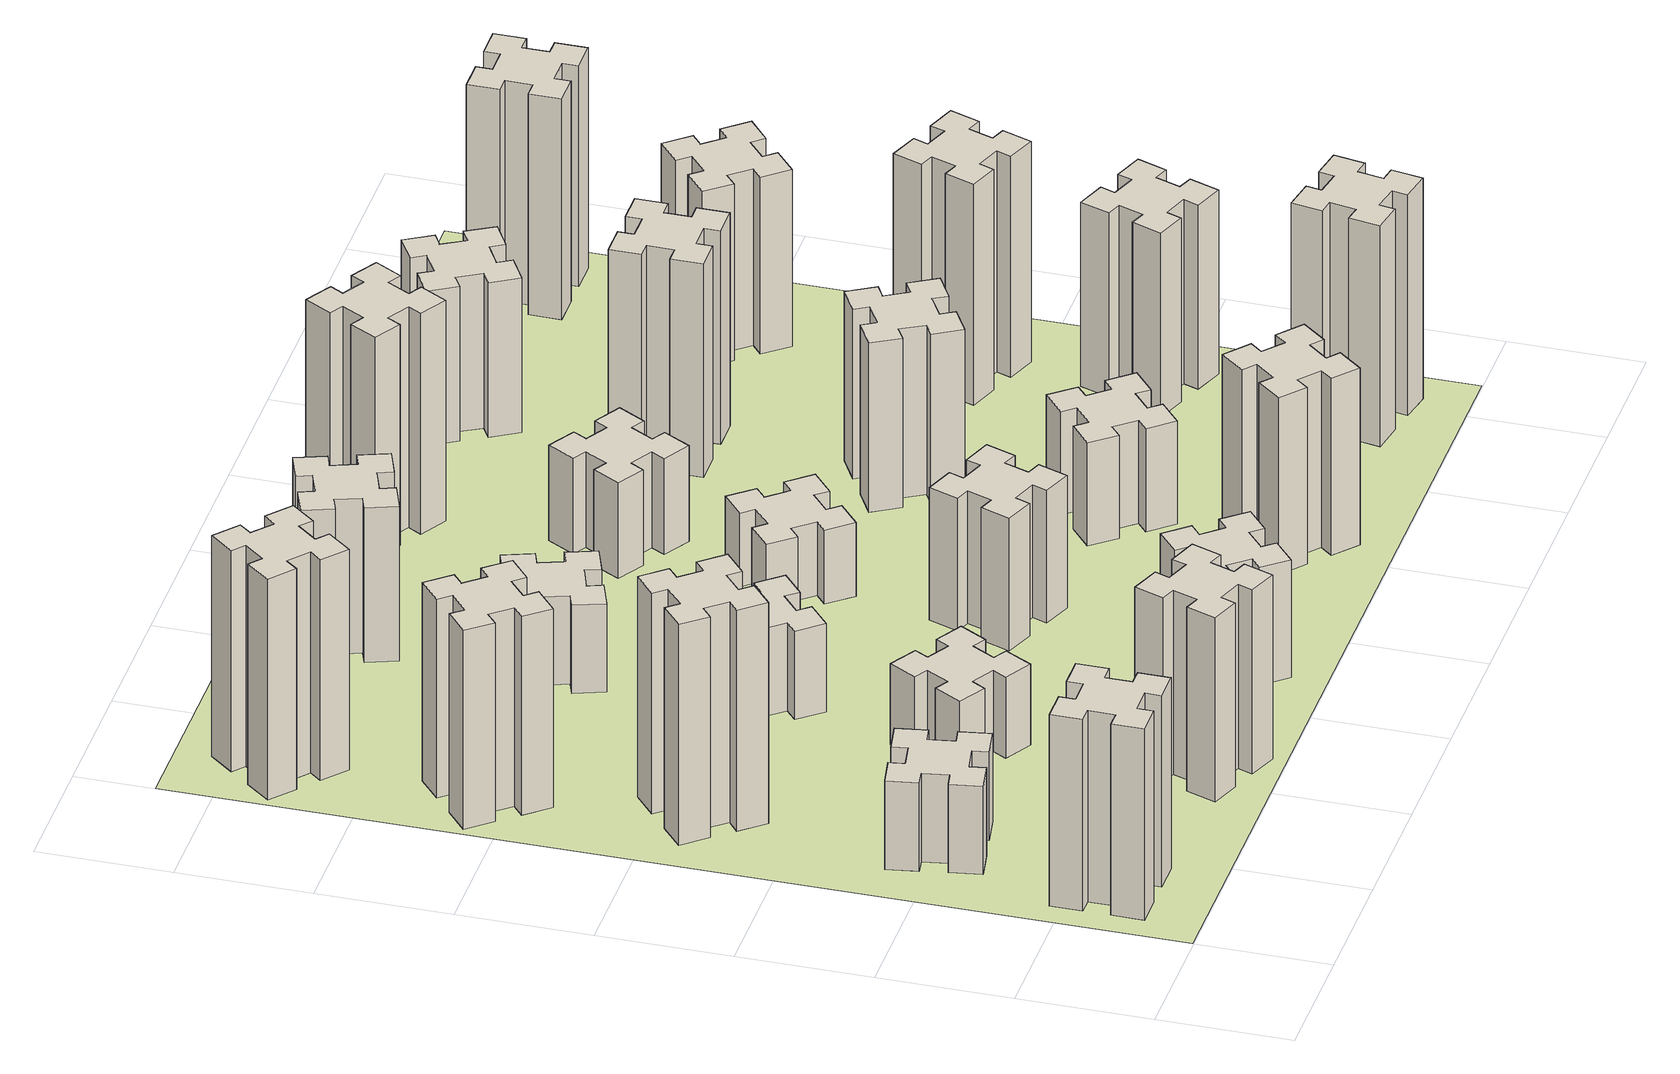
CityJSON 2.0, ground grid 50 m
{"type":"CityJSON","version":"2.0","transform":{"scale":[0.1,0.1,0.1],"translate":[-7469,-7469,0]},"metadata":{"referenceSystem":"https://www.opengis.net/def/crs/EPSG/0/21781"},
"CityObjects":{
"building1":{"type":"Building","attributes":{"class":"1000","function":"1000","usage":"1000","yearOfConstruction":2016,"roofType":"1000","measuredHeight":78,"storeysAboveGround":30,"storeysBelowGround":0},"geometry":[{"type":"Solid","lod":"1","boundaries":[[[[0,1,2,3,4,5,6,7,8,9,10,11,12,13,14,15,16,17,18,19]],[[17,16,20,21]],[[16,15,22,20]],[[15,14,23,22]],[[14,13,24,23]],[[13,12,25,24]],[[12,11,26,25]],[[11,10,27,26]],[[10,9,28,27]],[[9,8,29,28]],[[8,7,30,29]],[[7,6,31,30]],[[6,5,32,31]],[[5,4,33,32]],[[4,3,34,33]],[[3,2,35,34]],[[2,1,36,35]],[[1,0,37,36]],[[0,19,38,37]],[[19,18,39,38]],[[18,17,21,39]],[[24,25,26,27,28,29,30,31,32,33,34,35,36,37,38,39,21,20,22,23]]]]}]},
"building2":{"type":"Building","attributes":{"class":"1000","function":"1000","usage":"1000","yearOfConstruction":2016,"roofType":"1000","measuredHeight":36,"storeysAboveGround":30,"storeysBelowGround":0},"geometry":[{"type":"Solid","lod":"1","boundaries":[[[[40,41,42,43,44,45,46,47,48,49,50,51,52,53,54,55,56,57,58,59]],[[57,56,60,61]],[[56,55,62,60]],[[55,54,63,62]],[[54,53,64,63]],[[53,52,65,64]],[[52,51,66,65]],[[51,50,67,66]],[[50,49,68,67]],[[49,48,69,68]],[[48,47,70,69]],[[47,46,71,70]],[[46,45,72,71]],[[45,44,73,72]],[[44,43,74,73]],[[43,42,75,74]],[[42,41,76,75]],[[41,40,77,76]],[[40,59,78,77]],[[59,58,79,78]],[[58,57,61,79]],[[64,65,66,67,68,69,70,71,72,73,74,75,76,77,78,79,61,60,62,63]]]]}]},
"building3":{"type":"Building","attributes":{"class":"1000","function":"1000","usage":"1000","yearOfConstruction":2016,"roofType":"1000","measuredHeight":90,"storeysAboveGround":30,"storeysBelowGround":0},"geometry":[{"type":"Solid","lod":"1","boundaries":[[[[80,81,82,83,84,85,86,87,88,89,90,91,92,93,94,95,96,97,98,99]],[[97,96,100,101]],[[96,95,102,100]],[[95,94,103,102]],[[94,93,104,103]],[[93,92,105,104]],[[92,91,106,105]],[[91,90,107,106]],[[90,89,108,107]],[[89,88,109,108]],[[88,87,110,109]],[[87,86,111,110]],[[86,85,112,111]],[[85,84,113,112]],[[84,83,114,113]],[[83,82,115,114]],[[82,81,116,115]],[[81,80,117,116]],[[80,99,118,117]],[[99,98,119,118]],[[98,97,101,119]],[[104,105,106,107,108,109,110,111,112,113,114,115,116,117,118,119,101,100,102,103]]]]}]},
"building4":{"type":"Building","attributes":{"class":"1000","function":"1000","usage":"1000","yearOfConstruction":2016,"roofType":"1000","measuredHeight":81,"storeysAboveGround":30,"storeysBelowGround":0},"geometry":[{"type":"Solid","lod":"1","boundaries":[[[[120,121,122,123,124,125,126,127,128,129,130,131,132,133,134,135,136,137,138,139]],[[137,136,140,141]],[[136,135,142,140]],[[135,134,143,142]],[[134,133,144,143]],[[133,132,145,144]],[[132,131,146,145]],[[131,130,147,146]],[[130,129,148,147]],[[129,128,149,148]],[[128,127,150,149]],[[127,126,151,150]],[[126,125,152,151]],[[125,124,153,152]],[[124,123,154,153]],[[123,122,155,154]],[[122,121,156,155]],[[121,120,157,156]],[[120,139,158,157]],[[139,138,159,158]],[[138,137,141,159]],[[144,145,146,147,148,149,150,151,152,153,154,155,156,157,158,159,141,140,142,143]]]]}]},
"building5":{"type":"Building","attributes":{"class":"1000","function":"1000","usage":"1000","yearOfConstruction":2016,"roofType":"1000","measuredHeight":75,"storeysAboveGround":30,"storeysBelowGround":0},"geometry":[{"type":"Solid","lod":"1","boundaries":[[[[160,161,162,163,164,165,166,167,168,169,170,171,172,173,174,175,176,177,178,179]],[[177,176,180,181]],[[176,175,182,180]],[[175,174,183,182]],[[174,173,184,183]],[[173,172,185,184]],[[172,171,186,185]],[[171,170,187,186]],[[170,169,188,187]],[[169,168,189,188]],[[168,167,190,189]],[[167,166,191,190]],[[166,165,192,191]],[[165,164,193,192]],[[164,163,194,193]],[[163,162,195,194]],[[162,161,196,195]],[[161,160,197,196]],[[160,179,198,197]],[[179,178,199,198]],[[178,177,181,199]],[[184,185,186,187,188,189,190,191,192,193,194,195,196,197,198,199,181,180,182,183]]]]}]},
"building6":{"type":"Building","attributes":{"class":"1000","function":"1000","usage":"1000","yearOfConstruction":2016,"roofType":"1000","measuredHeight":90,"storeysAboveGround":30,"storeysBelowGround":0},"geometry":[{"type":"Solid","lod":"1","boundaries":[[[[200,201,202,203,204,205,206,207,208,209,210,211,212,213,214,215,216,217,218,219]],[[217,216,220,221]],[[216,215,222,220]],[[215,214,223,222]],[[214,213,224,223]],[[213,212,225,224]],[[212,211,226,225]],[[211,210,227,226]],[[210,209,228,227]],[[209,208,229,228]],[[208,207,230,229]],[[207,206,231,230]],[[206,205,232,231]],[[205,204,233,232]],[[204,203,234,233]],[[203,202,235,234]],[[202,201,236,235]],[[201,200,237,236]],[[200,219,238,237]],[[219,218,239,238]],[[218,217,221,239]],[[224,225,226,227,228,229,230,231,232,233,234,235,236,237,238,239,221,220,222,223]]]]}]},
"building7":{"type":"Building","attributes":{"class":"1000","function":"1000","usage":"1000","yearOfConstruction":2016,"roofType":"1000","measuredHeight":33,"storeysAboveGround":30,"storeysBelowGround":0},"geometry":[{"type":"Solid","lod":"1","boundaries":[[[[240,241,242,243,244,245,246,247,248,249,250,251,252,253,254,255,256,257,258,259]],[[257,256,260,261]],[[256,255,262,260]],[[255,254,263,262]],[[254,253,264,263]],[[253,252,265,264]],[[252,251,266,265]],[[251,250,267,266]],[[250,249,268,267]],[[249,248,269,268]],[[248,247,270,269]],[[247,246,271,270]],[[246,245,272,271]],[[245,244,273,272]],[[244,243,274,273]],[[243,242,275,274]],[[242,241,276,275]],[[241,240,277,276]],[[240,259,278,277]],[[259,258,279,278]],[[258,257,261,279]],[[264,265,266,267,268,269,270,271,272,273,274,275,276,277,278,279,261,260,262,263]]]]}]},
"building8":{"type":"Building","attributes":{"class":"1000","function":"1000","usage":"1000","yearOfConstruction":2016,"roofType":"1000","measuredHeight":36,"storeysAboveGround":30,"storeysBelowGround":0},"geometry":[{"type":"Solid","lod":"1","boundaries":[[[[280,281,282,283,284,285,286,287,288,289,290,291,292,293,294,295,296,297,298,299]],[[297,296,300,301]],[[296,295,302,300]],[[295,294,303,302]],[[294,293,304,303]],[[293,292,305,304]],[[292,291,306,305]],[[291,290,307,306]],[[290,289,308,307]],[[289,288,309,308]],[[288,287,310,309]],[[287,286,311,310]],[[286,285,312,311]],[[285,284,313,312]],[[284,283,314,313]],[[283,282,315,314]],[[282,281,316,315]],[[281,280,317,316]],[[280,299,318,317]],[[299,298,319,318]],[[298,297,301,319]],[[304,305,306,307,308,309,310,311,312,313,314,315,316,317,318,319,301,300,302,303]]]]}]},
"building9":{"type":"Building","attributes":{"class":"1000","function":"1000","usage":"1000","yearOfConstruction":2016,"roofType":"1000","measuredHeight":48,"storeysAboveGround":30,"storeysBelowGround":0},"geometry":[{"type":"Solid","lod":"1","boundaries":[[[[320,321,322,323,324,325,326,327,328,329,330,331,332,333,334,335,336,337,338,339]],[[337,336,340,341]],[[336,335,342,340]],[[335,334,343,342]],[[334,333,344,343]],[[333,332,345,344]],[[332,331,346,345]],[[331,330,347,346]],[[330,329,348,347]],[[329,328,349,348]],[[328,327,350,349]],[[327,326,351,350]],[[326,325,352,351]],[[325,324,353,352]],[[324,323,354,353]],[[323,322,355,354]],[[322,321,356,355]],[[321,320,357,356]],[[320,339,358,357]],[[339,338,359,358]],[[338,337,341,359]],[[344,345,346,347,348,349,350,351,352,353,354,355,356,357,358,359,341,340,342,343]]]]}]},
"building10":{"type":"Building","attributes":{"class":"1000","function":"1000","usage":"1000","yearOfConstruction":2016,"roofType":"1000","measuredHeight":36,"storeysAboveGround":30,"storeysBelowGround":0},"geometry":[{"type":"Solid","lod":"1","boundaries":[[[[360,361,362,363,364,365,366,367,368,369,370,371,372,373,374,375,376,377,378,379]],[[377,376,380,381]],[[376,375,382,380]],[[375,374,383,382]],[[374,373,384,383]],[[373,372,385,384]],[[372,371,386,385]],[[371,370,387,386]],[[370,369,388,387]],[[369,368,389,388]],[[368,367,390,389]],[[367,366,391,390]],[[366,365,392,391]],[[365,364,393,392]],[[364,363,394,393]],[[363,362,395,394]],[[362,361,396,395]],[[361,360,397,396]],[[360,379,398,397]],[[379,378,399,398]],[[378,377,381,399]],[[384,385,386,387,388,389,390,391,392,393,394,395,396,397,398,399,381,380,382,383]]]]}]},
"building11":{"type":"Building","attributes":{"class":"1000","function":"1000","usage":"1000","yearOfConstruction":2016,"roofType":"1000","measuredHeight":63,"storeysAboveGround":30,"storeysBelowGround":0},"geometry":[{"type":"Solid","lod":"1","boundaries":[[[[400,401,402,403,404,405,406,407,408,409,410,411,412,413,414,415,416,417,418,419]],[[417,416,420,421]],[[416,415,422,420]],[[415,414,423,422]],[[414,413,424,423]],[[413,412,425,424]],[[412,411,426,425]],[[411,410,427,426]],[[410,409,428,427]],[[409,408,429,428]],[[408,407,430,429]],[[407,406,431,430]],[[406,405,432,431]],[[405,404,433,432]],[[404,403,434,433]],[[403,402,435,434]],[[402,401,436,435]],[[401,400,437,436]],[[400,419,438,437]],[[419,418,439,438]],[[418,417,421,439]],[[424,425,426,427,428,429,430,431,432,433,434,435,436,437,438,439,421,420,422,423]]]]}]},
"building12":{"type":"Building","attributes":{"class":"1000","function":"1000","usage":"1000","yearOfConstruction":2016,"roofType":"1000","measuredHeight":54,"storeysAboveGround":30,"storeysBelowGround":0},"geometry":[{"type":"Solid","lod":"1","boundaries":[[[[440,441,442,443,444,445,446,447,448,449,450,451,452,453,454,455,456,457,458,459]],[[457,456,460,461]],[[456,455,462,460]],[[455,454,463,462]],[[454,453,464,463]],[[453,452,465,464]],[[452,451,466,465]],[[451,450,467,466]],[[450,449,468,467]],[[449,448,469,468]],[[448,447,470,469]],[[447,446,471,470]],[[446,445,472,471]],[[445,444,473,472]],[[444,443,474,473]],[[443,442,475,474]],[[442,441,476,475]],[[441,440,477,476]],[[440,459,478,477]],[[459,458,479,478]],[[458,457,461,479]],[[464,465,466,467,468,469,470,471,472,473,474,475,476,477,478,479,461,460,462,463]]]]}]},
"building13":{"type":"Building","attributes":{"class":"1000","function":"1000","usage":"1000","yearOfConstruction":2016,"roofType":"1000","measuredHeight":30,"storeysAboveGround":30,"storeysBelowGround":0},"geometry":[{"type":"Solid","lod":"1","boundaries":[[[[480,481,482,483,484,485,486,487,488,489,490,491,492,493,494,495,496,497,498,499]],[[497,496,500,501]],[[496,495,502,500]],[[495,494,503,502]],[[494,493,504,503]],[[493,492,505,504]],[[492,491,506,505]],[[491,490,507,506]],[[490,489,508,507]],[[489,488,509,508]],[[488,487,510,509]],[[487,486,511,510]],[[486,485,512,511]],[[485,484,513,512]],[[484,483,514,513]],[[483,482,515,514]],[[482,481,516,515]],[[481,480,517,516]],[[480,499,518,517]],[[499,498,519,518]],[[498,497,501,519]],[[504,505,506,507,508,509,510,511,512,513,514,515,516,517,518,519,501,500,502,503]]]]}]},
"building14":{"type":"Building","attributes":{"class":"1000","function":"1000","usage":"1000","yearOfConstruction":2016,"roofType":"1000","measuredHeight":72,"storeysAboveGround":30,"storeysBelowGround":0},"geometry":[{"type":"Solid","lod":"1","boundaries":[[[[520,521,522,523,524,525,526,527,528,529,530,531,532,533,534,535,536,537,538,539]],[[537,536,540,541]],[[536,535,542,540]],[[535,534,543,542]],[[534,533,544,543]],[[533,532,545,544]],[[532,531,546,545]],[[531,530,547,546]],[[530,529,548,547]],[[529,528,549,548]],[[528,527,550,549]],[[527,526,551,550]],[[526,525,552,551]],[[525,524,553,552]],[[524,523,554,553]],[[523,522,555,554]],[[522,521,556,555]],[[521,520,557,556]],[[520,539,558,557]],[[539,538,559,558]],[[538,537,541,559]],[[544,545,546,547,548,549,550,551,552,553,554,555,556,557,558,559,541,540,542,543]]]]}]},
"building15":{"type":"Building","attributes":{"class":"1000","function":"1000","usage":"1000","yearOfConstruction":2016,"roofType":"1000","measuredHeight":39,"storeysAboveGround":30,"storeysBelowGround":0},"geometry":[{"type":"Solid","lod":"1","boundaries":[[[[560,561,562,563,564,565,566,567,568,569,570,571,572,573,574,575,576,577,578,579]],[[577,576,580,581]],[[576,575,582,580]],[[575,574,583,582]],[[574,573,584,583]],[[573,572,585,584]],[[572,571,586,585]],[[571,570,587,586]],[[570,569,588,587]],[[569,568,589,588]],[[568,567,590,589]],[[567,566,591,590]],[[566,565,592,591]],[[565,564,593,592]],[[564,563,594,593]],[[563,562,595,594]],[[562,561,596,595]],[[561,560,597,596]],[[560,579,598,597]],[[579,578,599,598]],[[578,577,581,599]],[[584,585,586,587,588,589,590,591,592,593,594,595,596,597,598,599,581,580,582,583]]]]}]},
"building16":{"type":"Building","attributes":{"class":"1000","function":"1000","usage":"1000","yearOfConstruction":2016,"roofType":"1000","measuredHeight":90,"storeysAboveGround":30,"storeysBelowGround":0},"geometry":[{"type":"Solid","lod":"1","boundaries":[[[[600,601,602,603,604,605,606,607,608,609,610,611,612,613,614,615,616,617,618,619]],[[617,616,620,621]],[[616,615,622,620]],[[615,614,623,622]],[[614,613,624,623]],[[613,612,625,624]],[[612,611,626,625]],[[611,610,627,626]],[[610,609,628,627]],[[609,608,629,628]],[[608,607,630,629]],[[607,606,631,630]],[[606,605,632,631]],[[605,604,633,632]],[[604,603,634,633]],[[603,602,635,634]],[[602,601,636,635]],[[601,600,637,636]],[[600,619,638,637]],[[619,618,639,638]],[[618,617,621,639]],[[624,625,626,627,628,629,630,631,632,633,634,635,636,637,638,639,621,620,622,623]]]]}]},
"building17":{"type":"Building","attributes":{"class":"1000","function":"1000","usage":"1000","yearOfConstruction":2016,"roofType":"1000","measuredHeight":42,"storeysAboveGround":30,"storeysBelowGround":0},"geometry":[{"type":"Solid","lod":"1","boundaries":[[[[640,641,642,643,644,645,646,647,648,649,650,651,652,653,654,655,656,657,658,659]],[[657,656,660,661]],[[656,655,662,660]],[[655,654,663,662]],[[654,653,664,663]],[[653,652,665,664]],[[652,651,666,665]],[[651,650,667,666]],[[650,649,668,667]],[[649,648,669,668]],[[648,647,670,669]],[[647,646,671,670]],[[646,645,672,671]],[[645,644,673,672]],[[644,643,674,673]],[[643,642,675,674]],[[642,641,676,675]],[[641,640,677,676]],[[640,659,678,677]],[[659,658,679,678]],[[658,657,661,679]],[[664,665,666,667,668,669,670,671,672,673,674,675,676,677,678,679,661,660,662,663]]]]}]},
"building18":{"type":"Building","attributes":{"class":"1000","function":"1000","usage":"1000","yearOfConstruction":2016,"roofType":"1000","measuredHeight":69,"storeysAboveGround":30,"storeysBelowGround":0},"geometry":[{"type":"Solid","lod":"1","boundaries":[[[[680,681,682,683,684,685,686,687,688,689,690,691,692,693,694,695,696,697,698,699]],[[697,696,700,701]],[[696,695,702,700]],[[695,694,703,702]],[[694,693,704,703]],[[693,692,705,704]],[[692,691,706,705]],[[691,690,707,706]],[[690,689,708,707]],[[689,688,709,708]],[[688,687,710,709]],[[687,686,711,710]],[[686,685,712,711]],[[685,684,713,712]],[[684,683,714,713]],[[683,682,715,714]],[[682,681,716,715]],[[681,680,717,716]],[[680,699,718,717]],[[699,698,719,718]],[[698,697,701,719]],[[704,705,706,707,708,709,710,711,712,713,714,715,716,717,718,719,701,700,702,703]]]]}]},
"building19":{"type":"Building","attributes":{"class":"1000","function":"1000","usage":"1000","yearOfConstruction":2016,"roofType":"1000","measuredHeight":87,"storeysAboveGround":30,"storeysBelowGround":0},"geometry":[{"type":"Solid","lod":"1","boundaries":[[[[720,721,722,723,724,725,726,727,728,729,730,731,732,733,734,735,736,737,738,739]],[[737,736,740,741]],[[736,735,742,740]],[[735,734,743,742]],[[734,733,744,743]],[[733,732,745,744]],[[732,731,746,745]],[[731,730,747,746]],[[730,729,748,747]],[[729,728,749,748]],[[728,727,750,749]],[[727,726,751,750]],[[726,725,752,751]],[[725,724,753,752]],[[724,723,754,753]],[[723,722,755,754]],[[722,721,756,755]],[[721,720,757,756]],[[720,739,758,757]],[[739,738,759,758]],[[738,737,741,759]],[[744,745,746,747,748,749,750,751,752,753,754,755,756,757,758,759,741,740,742,743]]]]}]},
"building20":{"type":"Building","attributes":{"class":"1000","function":"1000","usage":"1000","yearOfConstruction":2016,"roofType":"1000","measuredHeight":90,"storeysAboveGround":30,"storeysBelowGround":0},"geometry":[{"type":"Solid","lod":"1","boundaries":[[[[760,761,762,763,764,765,766,767,768,769,770,771,772,773,774,775,776,777,778,779]],[[777,776,780,781]],[[776,775,782,780]],[[775,774,783,782]],[[774,773,784,783]],[[773,772,785,784]],[[772,771,786,785]],[[771,770,787,786]],[[770,769,788,787]],[[769,768,789,788]],[[768,767,790,789]],[[767,766,791,790]],[[766,765,792,791]],[[765,764,793,792]],[[764,763,794,793]],[[763,762,795,794]],[[762,761,796,795]],[[761,760,797,796]],[[760,779,798,797]],[[779,778,799,798]],[[778,777,781,799]],[[784,785,786,787,788,789,790,791,792,793,794,795,796,797,798,799,781,780,782,783]]]]}]},
"building21":{"type":"Building","attributes":{"class":"1000","function":"1000","usage":"1000","yearOfConstruction":2016,"roofType":"1000","measuredHeight":63,"storeysAboveGround":30,"storeysBelowGround":0},"geometry":[{"type":"Solid","lod":"1","boundaries":[[[[800,801,802,803,804,805,806,807,808,809,810,811,812,813,814,815,816,817,818,819]],[[817,816,820,821]],[[816,815,822,820]],[[815,814,823,822]],[[814,813,824,823]],[[813,812,825,824]],[[812,811,826,825]],[[811,810,827,826]],[[810,809,828,827]],[[809,808,829,828]],[[808,807,830,829]],[[807,806,831,830]],[[806,805,832,831]],[[805,804,833,832]],[[804,803,834,833]],[[803,802,835,834]],[[802,801,836,835]],[[801,800,837,836]],[[800,819,838,837]],[[819,818,839,838]],[[818,817,821,839]],[[824,825,826,827,828,829,830,831,832,833,834,835,836,837,838,839,821,820,822,823]]]]}]},
"building22":{"type":"Building","attributes":{"class":"1000","function":"1000","usage":"1000","yearOfConstruction":2016,"roofType":"1000","measuredHeight":75,"storeysAboveGround":30,"storeysBelowGround":0},"geometry":[{"type":"Solid","lod":"1","boundaries":[[[[840,841,842,843,844,845,846,847,848,849,850,851,852,853,854,855,856,857,858,859]],[[857,856,860,861]],[[856,855,862,860]],[[855,854,863,862]],[[854,853,864,863]],[[853,852,865,864]],[[852,851,866,865]],[[851,850,867,866]],[[850,849,868,867]],[[849,848,869,868]],[[848,847,870,869]],[[847,846,871,870]],[[846,845,872,871]],[[845,844,873,872]],[[844,843,874,873]],[[843,842,875,874]],[[842,841,876,875]],[[841,840,877,876]],[[840,859,878,877]],[[859,858,879,878]],[[858,857,861,879]],[[864,865,866,867,868,869,870,871,872,873,874,875,876,877,878,879,861,860,862,863]]]]}]},
"building23":{"type":"Building","attributes":{"class":"1000","function":"1000","usage":"1000","yearOfConstruction":2016,"roofType":"1000","measuredHeight":90,"storeysAboveGround":30,"storeysBelowGround":0},"geometry":[{"type":"Solid","lod":"1","boundaries":[[[[880,881,882,883,884,885,886,887,888,889,890,891,892,893,894,895,896,897,898,899]],[[897,896,900,901]],[[896,895,902,900]],[[895,894,903,902]],[[894,893,904,903]],[[893,892,905,904]],[[892,891,906,905]],[[891,890,907,906]],[[890,889,908,907]],[[889,888,909,908]],[[888,887,910,909]],[[887,886,911,910]],[[886,885,912,911]],[[885,884,913,912]],[[884,883,914,913]],[[883,882,915,914]],[[882,881,916,915]],[[881,880,917,916]],[[880,899,918,917]],[[899,898,919,918]],[[898,897,901,919]],[[904,905,906,907,908,909,910,911,912,913,914,915,916,917,918,919,901,900,902,903]]]]}]},
"building24":{"type":"Building","attributes":{"class":"1000","function":"1000","usage":"1000","yearOfConstruction":2016,"roofType":"1000","measuredHeight":72,"storeysAboveGround":30,"storeysBelowGround":0},"geometry":[{"type":"Solid","lod":"1","boundaries":[[[[920,921,922,923,924,925,926,927,928,929,930,931,932,933,934,935,936,937,938,939]],[[937,936,940,941]],[[936,935,942,940]],[[935,934,943,942]],[[934,933,944,943]],[[933,932,945,944]],[[932,931,946,945]],[[931,930,947,946]],[[930,929,948,947]],[[929,928,949,948]],[[928,927,950,949]],[[927,926,951,950]],[[926,925,952,951]],[[925,924,953,952]],[[924,923,954,953]],[[923,922,955,954]],[[922,921,956,955]],[[921,920,957,956]],[[920,939,958,957]],[[939,938,959,958]],[[938,937,941,959]],[[944,945,946,947,948,949,950,951,952,953,954,955,956,957,958,959,941,940,942,943]]]]}]},
"building25":{"type":"Building","attributes":{"class":"1000","function":"1000","usage":"1000","yearOfConstruction":2016,"roofType":"1000","measuredHeight":90,"storeysAboveGround":30,"storeysBelowGround":0},"geometry":[{"type":"Solid","lod":"1","boundaries":[[[[960,961,962,963,964,965,966,967,968,969,970,971,972,973,974,975,976,977,978,979]],[[977,976,980,981]],[[976,975,982,980]],[[975,974,983,982]],[[974,973,984,983]],[[973,972,985,984]],[[972,971,986,985]],[[971,970,987,986]],[[970,969,988,987]],[[969,968,989,988]],[[968,967,990,989]],[[967,966,991,990]],[[966,965,992,991]],[[965,964,993,992]],[[964,963,994,993]],[[963,962,995,994]],[[962,961,996,995]],[[961,960,997,996]],[[960,979,998,997]],[[979,978,999,998]],[[978,977,981,999]],[[984,985,986,987,988,989,990,991,992,993,994,995,996,997,998,999,981,980,982,983]]]]}]},
"landuse1":{"type":"LandUse","attributes":{"name":"plot1","function":"1010"},"geometry":[{"type":"MultiSurface","lod":"1","boundaries":[[[1000,1001,1002,1003]]]}]}
},
"vertices":[
[165,425,0],[165,325,0],[105,325,0],[105,205,0],[225,205,0],[225,265,0],[325,265,0],[325,205,0],[445,205,0],[445,325,0],[385,325,0],[385,425,0],[445,425,0],[445,545,0],[325,545,0],[325,485,0],[225,485,0],[225,545,0],[105,545,0],[105,425,0],[225,485,780],[225,545,780],[325,485,780],[325,545,780],[445,545,780],[445,425,780],[385,425,780],[385,325,780],[445,325,780],[445,205,780],[325,205,780],[325,265,780],[225,265,780],[225,205,780],[105,205,780],[105,325,780],[165,325,780],[165,425,780],[105,425,780],[105,545,780],
[258,1045,0],[276,947,0],[217,937,0],[237,818,0],[356,839,0],[345,898,0],[444,916,0],[454,857,0],[572,877,0],[551,996,0],[492,985,0],[475,1084,0],[534,1094,0],[513,1212,0],[395,1191,0],[405,1132,0],[307,1115,0],[297,1174,0],[178,1153,0],[199,1035,0],[307,1115,360],[297,1174,360],[405,1132,360],[395,1191,360],[513,1212,360],[534,1094,360],[475,1084,360],[492,985,360],[551,996,360],[572,877,360],[454,857,360],[444,916,360],[345,898,360],[356,839,360],[237,818,360],[217,937,360],[276,947,360],[258,1045,360],[199,1035,360],[178,1153,360],
[492,1888,0],[427,1964,0],[473,2003,0],[396,2095,0],[304,2018,0],[343,1972,0],[266,1907,0],[228,1953,0],[136,1876,0],[213,1784,0],[259,1823,0],[323,1746,0],[277,1708,0],[354,1616,0],[446,1693,0],[408,1739,0],[484,1803,0],[523,1757,0],[615,1834,0],[538,1926,0],[484,1803,900],[523,1757,900],[408,1739,900],[446,1693,900],[354,1616,900],[277,1708,900],[323,1746,900],[259,1823,900],[213,1784,900],[136,1876,900],[228,1953,900],[266,1907,900],[343,1972,900],[304,2018,900],[396,2095,900],[473,2003,900],[427,1964,900],[492,1888,900],[538,1926,900],[615,1834,900],
[243,2712,0],[166,2647,0],[128,2693,0],[36,2616,0],[113,2524,0],[159,2563,0],[223,2486,0],[177,2448,0],[254,2356,0],[346,2433,0],[308,2479,0],[384,2543,0],[423,2497,0],[515,2574,0],[438,2666,0],[392,2628,0],[327,2704,0],[373,2743,0],[296,2835,0],[204,2758,0],[327,2704,810],[373,2743,810],[392,2628,810],[438,2666,810],[515,2574,810],[423,2497,810],[384,2543,810],[308,2479,810],[346,2433,810],[254,2356,810],[177,2448,810],[223,2486,810],[159,2563,810],[113,2524,810],[36,2616,810],[128,2693,810],[166,2647,810],[243,2712,810],[204,2758,810],[296,2835,810],
[1029,360,0],[995,266,0],[939,287,0],[897,174,0],[1010,133,0],[1031,189,0],[1125,155,0],[1104,99,0],[1217,57,0],[1258,170,0],[1202,191,0],[1236,285,0],[1292,264,0],[1333,377,0],[1220,418,0],[1200,362,0],[1106,396,0],[1127,452,0],[1014,493,0],[973,380,0],[1106,396,750],[1127,452,750],[1200,362,750],[1220,418,750],[1333,377,750],[1292,264,750],[1236,285,750],[1202,191,750],[1258,170,750],[1217,57,750],[1104,99,750],[1125,155,750],[1031,189,750],[1010,133,750],[897,174,750],[939,287,750],[995,266,750],[1029,360,750],[973,380,750],[1014,493,750],
[384,3387,0],[308,3452,0],[346,3498,0],[254,3575,0],[177,3483,0],[223,3444,0],[159,3368,0],[113,3406,0],[36,3314,0],[128,3237,0],[166,3283,0],[243,3219,0],[204,3173,0],[296,3096,0],[373,3188,0],[327,3226,0],[392,3303,0],[438,3264,0],[515,3356,0],[423,3433,0],[392,3303,900],[438,3264,900],[327,3226,900],[373,3188,900],[296,3096,900],[204,3173,900],[243,3219,900],[166,3283,900],[128,3237,900],[36,3314,900],[113,3406,900],[159,3368,900],[223,3444,900],[177,3483,900],[254,3575,900],[346,3498,900],[308,3452,900],[384,3387,900],[423,3433,900],[515,3356,900],
[1086,1017,0],[1136,1104,0],[1188,1074,0],[1248,1178,0],[1144,1238,0],[1114,1186,0],[1027,1236,0],[1057,1288,0],[953,1348,0],[893,1244,0],[945,1214,0],[895,1127,0],[843,1157,0],[783,1053,0],[887,993,0],[917,1045,0],[1004,995,0],[974,943,0],[1078,883,0],[1138,987,0],[1004,995,330],[974,943,330],[917,1045,330],[887,993,330],[783,1053,330],[843,1157,330],[895,1127,330],[945,1214,330],[893,1244,330],[953,1348,330],[1057,1288,330],[1027,1236,330],[1114,1186,330],[1144,1238,330],[1248,1178,330],[1188,1074,330],[1136,1104,330],[1086,1017,330],[1138,987,330],[1078,883,330],
[1083,1972,0],[1006,1907,0],[968,1953,0],[876,1876,0],[953,1784,0],[999,1823,0],[1063,1746,0],[1017,1708,0],[1094,1616,0],[1186,1693,0],[1148,1739,0],[1224,1803,0],[1263,1757,0],[1355,1834,0],[1278,1926,0],[1232,1888,0],[1167,1964,0],[1213,2003,0],[1136,2095,0],[1044,2018,0],[1167,1964,360],[1213,2003,360],[1232,1888,360],[1278,1926,360],[1355,1834,360],[1263,1757,360],[1224,1803,360],[1148,1739,360],[1186,1693,360],[1094,1616,360],[1017,1708,360],[1063,1746,360],[999,1823,360],[953,1784,360],[876,1876,360],[968,1953,360],[1006,1907,360],[1083,1972,360],[1044,2018,360],[1136,2095,360],
[1639,343,0],[1703,266,0],[1657,228,0],[1734,136,0],[1826,213,0],[1788,259,0],[1864,323,0],[1903,277,0],[1995,354,0],[1918,446,0],[1872,408,0],[1807,484,0],[1853,523,0],[1776,615,0],[1684,538,0],[1723,492,0],[1646,427,0],[1608,473,0],[1516,396,0],[1593,304,0],[1646,427,480],[1608,473,480],[1723,492,480],[1684,538,480],[1776,615,480],[1853,523,480],[1807,484,480],[1872,408,480],[1918,446,480],[1995,354,480],[1903,277,480],[1864,323,480],[1788,259,480],[1826,213,480],[1734,136,480],[1657,228,480],[1703,266,480],[1639,343,480],[1593,304,480],[1516,396,480],
[1106,2475,0],[1200,2509,0],[1220,2453,0],[1333,2494,0],[1292,2607,0],[1236,2586,0],[1202,2680,0],[1258,2700,0],[1217,2813,0],[1104,2772,0],[1125,2716,0],[1031,2682,0],[1010,2738,0],[897,2697,0],[939,2584,0],[995,2605,0],[1029,2511,0],[973,2490,0],[1014,2377,0],[1127,2419,0],[1029,2511,360],[973,2490,360],[995,2605,360],[939,2584,360],[897,2697,360],[1010,2738,360],[1031,2682,360],[1125,2716,360],[1104,2772,360],[1217,2813,360],[1258,2700,360],[1202,2680,360],[1236,2586,360],[1292,2607,360],[1333,2494,360],[1220,2453,360],[1200,2509,360],[1106,2475,360],[1127,2419,360],[1014,2377,360],
[1125,3456,0],[1031,3422,0],[1010,3478,0],[897,3437,0],[939,3324,0],[995,3345,0],[1029,3251,0],[973,3230,0],[1014,3117,0],[1127,3159,0],[1106,3215,0],[1200,3249,0],[1220,3193,0],[1333,3234,0],[1292,3347,0],[1236,3326,0],[1202,3420,0],[1258,3440,0],[1217,3553,0],[1104,3512,0],[1202,3420,630],[1258,3440,630],[1236,3326,630],[1292,3347,630],[1333,3234,630],[1220,3193,630],[1200,3249,630],[1106,3215,630],[1127,3159,630],[1014,3117,630],[973,3230,630],[1029,3251,630],[995,3345,630],[939,3324,630],[897,3437,630],[1010,3478,630],[1031,3422,630],[1125,3456,630],[1104,3512,630],[1217,3553,630],
[1769,1300,0],[1735,1206,0],[1679,1227,0],[1637,1114,0],[1750,1073,0],[1771,1129,0],[1865,1095,0],[1844,1039,0],[1957,997,0],[1998,1110,0],[1942,1131,0],[1976,1225,0],[2032,1204,0],[2073,1317,0],[1960,1358,0],[1940,1302,0],[1846,1336,0],[1867,1392,0],[1754,1433,0],[1713,1320,0],[1846,1336,540],[1867,1392,540],[1940,1302,540],[1960,1358,540],[2073,1317,540],[2032,1204,540],[1976,1225,540],[1942,1131,540],[1998,1110,540],[1957,997,540],[1844,1039,540],[1865,1095,540],[1771,1129,540],[1750,1073,540],[1637,1114,540],[1679,1227,540],[1735,1206,540],[1769,1300,540],[1713,1320,540],[1754,1433,540],
[1972,1988,0],[1907,2064,0],[1953,2103,0],[1876,2195,0],[1784,2118,0],[1823,2072,0],[1746,2007,0],[1708,2053,0],[1616,1976,0],[1693,1884,0],[1739,1923,0],[1803,1846,0],[1757,1808,0],[1834,1716,0],[1926,1793,0],[1888,1839,0],[1964,1903,0],[2003,1857,0],[2095,1934,0],[2018,2026,0],[1964,1903,300],[2003,1857,300],[1888,1839,300],[1926,1793,300],[1834,1716,300],[1757,1808,300],[1803,1846,300],[1739,1923,300],[1693,1884,300],[1616,1976,300],[1708,2053,300],[1746,2007,300],[1823,2072,300],[1784,2118,300],[1876,2195,300],[1953,2103,300],[1907,2064,300],[1972,1988,300],[2018,2026,300],[2095,1934,300],
[2486,323,0],[2563,259,0],[2524,213,0],[2616,136,0],[2693,228,0],[2647,266,0],[2712,343,0],[2758,304,0],[2835,396,0],[2743,473,0],[2704,427,0],[2628,492,0],[2666,538,0],[2574,615,0],[2497,523,0],[2543,484,0],[2479,408,0],[2433,446,0],[2356,354,0],[2448,277,0],[2479,408,720],[2433,446,720],[2543,484,720],[2497,523,720],[2574,615,720],[2666,538,720],[2628,492,720],[2704,427,720],[2743,473,720],[2835,396,720],[2758,304,720],[2712,343,720],[2647,266,720],[2693,228,720],[2616,136,720],[2524,213,720],[2563,259,720],[2486,323,720],[2448,277,720],[2356,354,720],
[2026,2497,0],[2076,2584,0],[2128,2554,0],[2188,2658,0],[2084,2718,0],[2054,2666,0],[1967,2716,0],[1997,2768,0],[1893,2828,0],[1833,2724,0],[1885,2694,0],[1835,2607,0],[1783,2637,0],[1723,2533,0],[1827,2473,0],[1857,2525,0],[1944,2475,0],[1914,2423,0],[2018,2363,0],[2078,2467,0],[1944,2475,390],[1914,2423,390],[1857,2525,390],[1827,2473,390],[1723,2533,390],[1783,2637,390],[1835,2607,390],[1885,2694,390],[1833,2724,390],[1893,2828,390],[1997,2768,390],[1967,2716,390],[2054,2666,390],[2084,2718,390],[2188,2658,390],[2128,2554,390],[2076,2584,390],[2026,2497,390],[2078,2467,390],[2018,2363,390],
[1757,3365,0],[1844,3315,0],[1814,3263,0],[1918,3203,0],[1978,3307,0],[1926,3337,0],[1976,3424,0],[2028,3394,0],[2088,3498,0],[1984,3558,0],[1954,3506,0],[1867,3556,0],[1897,3608,0],[1793,3668,0],[1733,3564,0],[1785,3534,0],[1735,3447,0],[1683,3477,0],[1623,3373,0],[1727,3313,0],[1735,3447,900],[1683,3477,900],[1785,3534,900],[1733,3564,900],[1793,3668,900],[1897,3608,900],[1867,3556,900],[1954,3506,900],[1984,3558,900],[2088,3498,900],[2028,3394,900],[1976,3424,900],[1926,3337,900],[1978,3307,900],[1918,3203,900],[1814,3263,900],[1844,3315,900],[1757,3365,900],[1727,3313,900],[1623,3373,900],
[2628,899,0],[2704,963,0],[2743,917,0],[2835,994,0],[2758,1086,0],[2712,1048,0],[2647,1124,0],[2693,1163,0],[2616,1255,0],[2524,1178,0],[2563,1132,0],[2486,1067,0],[2448,1113,0],[2356,1036,0],[2433,944,0],[2479,983,0],[2543,906,0],[2497,868,0],[2574,776,0],[2666,853,0],[2543,906,420],[2497,868,420],[2479,983,420],[2433,944,420],[2356,1036,420],[2448,1113,420],[2486,1067,420],[2563,1132,420],[2524,1178,420],[2616,1255,420],[2693,1163,420],[2647,1124,420],[2712,1048,420],[2758,1086,420],[2835,994,420],[2743,917,420],[2704,963,420],[2628,899,420],[2666,853,420],[2574,776,420],
[2475,1744,0],[2525,1657,0],[2473,1627,0],[2533,1523,0],[2637,1583,0],[2607,1635,0],[2694,1685,0],[2724,1633,0],[2828,1693,0],[2768,1797,0],[2716,1767,0],[2666,1854,0],[2718,1884,0],[2658,1988,0],[2554,1928,0],[2584,1876,0],[2497,1826,0],[2467,1878,0],[2363,1818,0],[2423,1714,0],[2497,1826,690],[2467,1878,690],[2584,1876,690],[2554,1928,690],[2658,1988,690],[2718,1884,690],[2666,1854,690],[2716,1767,690],[2768,1797,690],[2828,1693,690],[2724,1633,690],[2694,1685,690],[2607,1635,690],[2637,1583,690],[2533,1523,690],[2473,1627,690],[2525,1657,690],[2475,1744,690],[2423,1714,690],[2363,1818,690],
[2705,2545,0],[2705,2645,0],[2765,2645,0],[2765,2765,0],[2645,2765,0],[2645,2705,0],[2545,2705,0],[2545,2765,0],[2425,2765,0],[2425,2645,0],[2485,2645,0],[2485,2545,0],[2425,2545,0],[2425,2425,0],[2545,2425,0],[2545,2485,0],[2645,2485,0],[2645,2425,0],[2765,2425,0],[2765,2545,0],[2645,2485,870],[2645,2425,870],[2545,2485,870],[2545,2425,870],[2425,2425,870],[2425,2545,870],[2485,2545,870],[2485,2645,870],[2425,2645,870],[2425,2765,870],[2545,2765,870],[2545,2705,870],[2645,2705,870],[2645,2765,870],[2765,2765,870],[2765,2645,870],[2705,2645,870],[2705,2545,870],[2765,2545,870],[2765,2425,870],
[3504,475,0],[3405,492,0],[3416,551,0],[3297,572,0],[3277,454,0],[3336,444,0],[3318,345,0],[3259,356,0],[3238,237,0],[3357,217,0],[3367,276,0],[3465,258,0],[3455,199,0],[3573,178,0],[3594,297,0],[3535,307,0],[3552,405,0],[3611,395,0],[3632,513,0],[3514,534,0],[3552,405,900],[3611,395,900],[3535,307,900],[3594,297,900],[3573,178,900],[3455,199,900],[3465,258,900],[3367,276,900],[3357,217,900],[3238,237,900],[3259,356,900],[3318,345,900],[3336,444,900],[3277,454,900],[3297,572,900],[3416,551,900],[3405,492,900],[3504,475,900],[3514,534,900],[3632,513,900],
[2716,3347,0],[2666,3434,0],[2718,3464,0],[2658,3568,0],[2554,3508,0],[2584,3456,0],[2497,3406,0],[2467,3458,0],[2363,3398,0],[2423,3294,0],[2475,3324,0],[2525,3237,0],[2473,3207,0],[2533,3103,0],[2637,3163,0],[2607,3215,0],[2694,3265,0],[2724,3213,0],[2828,3273,0],[2768,3377,0],[2694,3265,630],[2724,3213,630],[2607,3215,630],[2637,3163,630],[2533,3103,630],[2473,3207,630],[2525,3237,630],[2475,3324,630],[2423,3294,630],[2363,3398,630],[2467,3458,630],[2497,3406,630],[2584,3456,630],[2554,3508,630],[2658,3568,630],[2718,3464,630],[2666,3434,630],[2716,3347,630],[2768,3377,630],[2828,3273,630],
[3351,1029,0],[3445,995,0],[3424,939,0],[3537,897,0],[3578,1010,0],[3522,1031,0],[3556,1125,0],[3612,1104,0],[3653,1217,0],[3540,1258,0],[3520,1202,0],[3426,1236,0],[3447,1292,0],[3334,1333,0],[3293,1220,0],[3349,1200,0],[3315,1106,0],[3259,1127,0],[3217,1014,0],[3330,973,0],[3315,1106,750],[3259,1127,750],[3349,1200,750],[3293,1220,750],[3334,1333,750],[3447,1292,750],[3426,1236,750],[3520,1202,750],[3540,1258,750],[3653,1217,750],[3612,1104,750],[3556,1125,750],[3522,1031,750],[3578,1010,750],[3537,897,750],[3424,939,750],[3445,995,750],[3351,1029,750],[3330,973,750],[3217,1014,750],
[3420,1842,0],[3326,1876,0],[3347,1932,0],[3234,1973,0],[3193,1860,0],[3249,1840,0],[3215,1746,0],[3159,1767,0],[3117,1654,0],[3230,1613,0],[3251,1669,0],[3345,1635,0],[3324,1579,0],[3437,1537,0],[3478,1650,0],[3422,1671,0],[3456,1765,0],[3512,1744,0],[3553,1857,0],[3440,1898,0],[3456,1765,900],[3512,1744,900],[3422,1671,900],[3478,1650,900],[3437,1537,900],[3324,1579,900],[3345,1635,900],[3251,1669,900],[3230,1613,900],[3117,1654,900],[3159,1767,900],[3215,1746,900],[3249,1840,900],[3193,1860,900],[3234,1973,900],[3347,1932,900],[3326,1876,900],[3420,1842,900],[3440,1898,900],[3553,1857,900],
[3219,2563,0],[3283,2486,0],[3237,2448,0],[3314,2356,0],[3406,2433,0],[3368,2479,0],[3444,2543,0],[3483,2497,0],[3575,2574,0],[3498,2666,0],[3452,2628,0],[3387,2704,0],[3433,2743,0],[3356,2835,0],[3264,2758,0],[3303,2712,0],[3226,2647,0],[3188,2693,0],[3096,2616,0],[3173,2524,0],[3226,2647,720],[3188,2693,720],[3303,2712,720],[3264,2758,720],[3356,2835,720],[3433,2743,720],[3387,2704,720],[3452,2628,720],[3498,2666,720],[3575,2574,720],[3483,2497,720],[3444,2543,720],[3368,2479,720],[3406,2433,720],[3314,2356,720],[3237,2448,720],[3283,2486,720],[3219,2563,720],[3173,2524,720],[3096,2616,720],
[3385,3225,0],[3485,3225,0],[3485,3165,0],[3605,3165,0],[3605,3285,0],[3545,3285,0],[3545,3385,0],[3605,3385,0],[3605,3505,0],[3485,3505,0],[3485,3445,0],[3385,3445,0],[3385,3505,0],[3265,3505,0],[3265,3385,0],[3325,3385,0],[3325,3285,0],[3265,3285,0],[3265,3165,0],[3385,3165,0],[3325,3285,900],[3265,3285,900],[3325,3385,900],[3265,3385,900],[3265,3505,900],[3385,3505,900],[3385,3445,900],[3485,3445,900],[3485,3505,900],[3605,3505,900],[3605,3385,900],[3545,3385,900],[3545,3285,900],[3605,3285,900],[3605,3165,900],[3485,3165,900],[3485,3225,900],[3385,3225,900],[3385,3165,900],[3265,3165,900],
[5,3705,0],[3705,3705,0],[3705,5,0],[5,5,0]
]}
